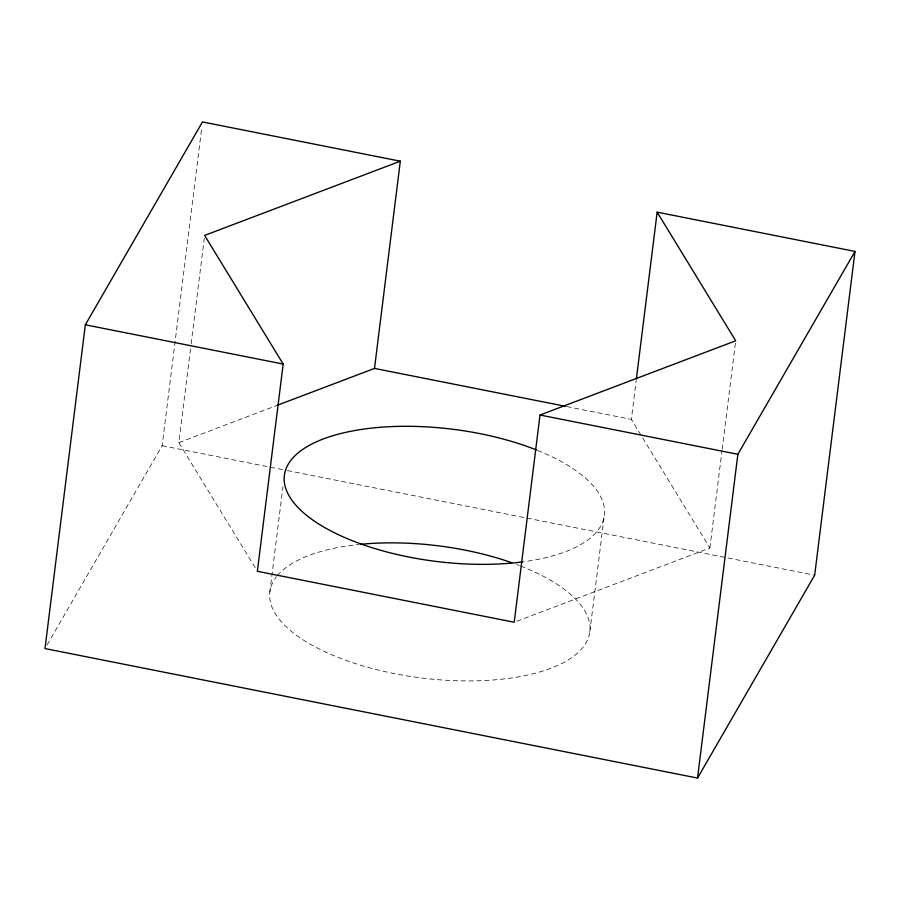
<?xml version="1.0" encoding="UTF-8"?>
<svg xmlns="http://www.w3.org/2000/svg" width="900" height="900" viewBox="0 0 900 900"><rect width="100%" height="100%" fill="white"/><g stroke="black" fill="none" stroke-linecap="round" stroke-linejoin="round"><path stroke-width="0.67" stroke-dasharray="4.5 3.38" d="M47.104 644.929L162.135 445.714L201.78 127.496M255.184 567.709L178.83 442.642L190.958 345.285M191.126 343.901L204.289 238.208M269.831 592.076L282.971 486.619M589.837 631.699L604.361 515.137M516.836 621.248L709.875 548.021L631.35 419.377L636.199 380.441M709.875 548.021L722.002 450.664M722.183 449.28L735.694 340.796M178.83 442.642L277.324 405.281M566.798 406.575L631.35 419.377M162.135 445.714L286.043 470.295M287.415 470.576L814.669 575.201M520.594 565.999A161.224 66.6 7.1 0 1 570.465 658.485A161.224 66.6 7.1 0 1 367.931 667.339A161.224 66.6 7.1 0 1 276.502 576.675M277.346 575.64A161.224 66.6 7.1 0 1 359.348 544.433M516.724 564.525A161.224 66.6 7.1 0 1 519.311 565.504M537.649 450.45A161.224 66.6 7.1 0 1 524.284 561.656"/><path stroke-width="1.35" d="M277.324 405.281L374.501 368.415L400.309 161.19L202.466 121.939L85.331 324.799L45 648.574L697.534 778.061L814.669 575.201L855 251.426L657.158 212.164L636.367 379.046M400.309 161.19L204.638 235.417L283.174 364.061L257.366 571.275L514.204 622.249L540.023 415.024L735.694 340.796L657.158 212.164M697.534 778.061L737.865 454.286L855 251.426M374.501 368.415L565.414 406.294M85.331 324.799L283.174 364.061M540.023 415.024L737.865 454.286M360.664 544.298A161.224 66.6 7.1 0 1 511.729 562.714M522.934 561.836A161.224 66.6 7.1 0 1 317.936 523.474A161.224 66.6 7.1 0 1 328.309 437.164A161.224 66.6 7.1 0 1 536.389 449.944"/></g></svg>
